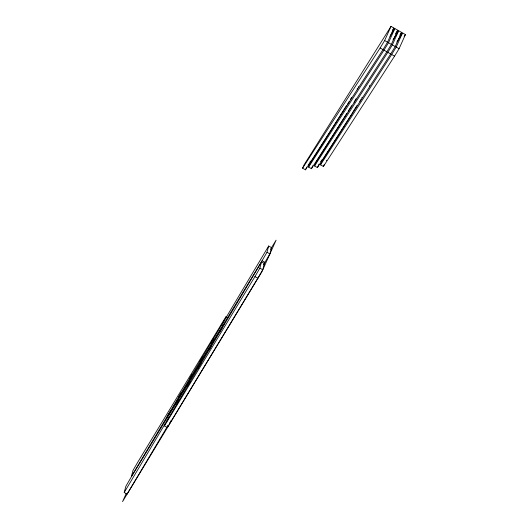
<?xml version="1.0" encoding="UTF-8"?>
<svg xmlns="http://www.w3.org/2000/svg" width="528" height="528" viewBox="0 0 528 528"><rect width="100%" height="100%" fill="white"/><g stroke="black" fill="none" stroke-linecap="round" stroke-linejoin="round"><path stroke-width="0.79" d="M167.911 425.581L127.09 494.129L124.205 492.499L125.875 486.268L130.799 477.787L223.925 324.146L223.483 325.789M222.116 328.086L219.443 332.66L261.538 261.888L264.422 263.518L262.753 269.755L257.829 278.236L167.33 427.548L164.446 425.918L164.921 424.129M166.729 417.193L166.327 418.704L262.079 260.733L266.996 252.252L268.666 246.015L271.55 247.652L269.881 253.882L263.683 264.482M167.33 427.548L167.812 425.759M225.291 318.859L225.806 316.932L226.961 317.579M164.446 425.918L254.945 276.599L259.862 268.125L261.538 261.888M170.716 410.487L168.043 415.133L181.394 392.429L178.768 396.964M168.907 417.417L166.234 422.063L179.586 399.359L176.959 403.894M210.705 343.325L213.345 338.864L202.627 356.915M208.897 350.262L211.537 345.794L200.818 363.845M219.496 332.501L211.464 345.972M126.278 493.35L122.569 501.6L261.928 271.682L276.085 240.174L270.527 249.341M302.584 168.194L304.121 164.769L391.004 26.4L393.888 28.03L387.532 42.181L383.024 49.619L305.468 169.825L302.584 168.194L380.14 47.982L384.648 40.544L391.004 26.4M305.468 169.825L306.702 167.086M390.04 36.241L394.852 28.578L397.736 30.208L391.38 44.352L386.872 51.797L311.441 168.709L308.557 167.079L310.24 163.337L340.791 114.708M311.441 168.709L312.787 165.713M393.03 39.791L398.699 30.756L401.584 32.386L395.228 46.53L390.72 53.968L317.42 167.594L314.53 165.957L316.358 161.898L346.903 113.269M317.42 167.594L318.938 164.208M396.891 41.943L402.547 32.934L405.431 34.564L399.076 48.708L394.568 56.146L323.393 166.478L320.503 164.842L322.476 160.459L352.097 113.553M323.393 166.478L324.377 164.287M308.557 167.079L383.988 50.16L388.496 42.722L394.852 28.578M314.53 165.957L387.836 52.338L392.344 44.9L398.699 30.756M320.503 164.842L391.684 54.516L396.191 47.078L402.547 32.934M353.021 111.83L356.928 105.587M310.075 161.634L310.339 161.126M355.72 99.323L355.978 98.815M361.832 97.891L362.096 97.383M352.447 112.926L352.763 112.339M358.156 87.272L358.492 86.651M170.676 421.219L171.019 420.598M349.285 101.35L347.688 104.029M355.403 99.911L354.697 101.158M309.058 163.469L309.415 162.848M321.288 160.598L321.644 159.977M360.815 99.726L361.172 99.106M168.102 414.896L131.34 476.626L133.01 470.395L137.927 461.914L225.806 316.932M181.335 392.667L189.394 379.137M191.981 374.794L200.039 361.258M213.272 339.035L221.331 325.505M223.918 321.156L268.666 246.015M124.205 492.499L166.287 421.832M179.527 399.604L187.585 386.074M190.172 381.724L198.231 368.194M263.584 264.931L264.422 263.518M357.126 89.027L357.449 88.493M369.356 86.15L369.679 85.622M169.66 422.941L169.976 422.433M354.05 102.227L354.354 101.732M320.641 161.66L320.945 161.172M392.588 30.103L393.888 28.03M340.837 114.609L346.414 105.725M350.335 99.475L351.622 97.423M395.551 33.693L397.736 30.208M348.236 111.124L351.668 105.659M399.841 35.165L401.584 32.386M404.131 36.643L405.431 34.564M308.167 164.908L308.411 164.531M360.169 100.789L359.753 101.389M326.515 160.598L326.759 160.228M384.648 40.544L387.532 42.181M388.496 42.722L391.38 44.352M392.344 44.9L395.228 46.53M396.191 47.078L399.076 48.708M380.14 47.982L383.024 49.619M383.988 50.16L386.872 51.797M387.836 52.338L390.72 53.968M391.684 54.516L394.568 56.146M266.996 252.252L269.881 253.882M262.079 260.733L264.964 262.363M259.862 268.125L262.753 269.755M254.945 276.599L257.829 278.236M189.413 379.084L192.04 374.55L189.413 379.084M187.605 386.014L190.232 381.487L187.605 386.014M200.059 361.205L202.686 356.677L200.059 361.205M198.251 368.141L200.878 363.607L198.251 368.141M221.351 325.453L223.978 320.918L221.351 325.453"/></g></svg>
